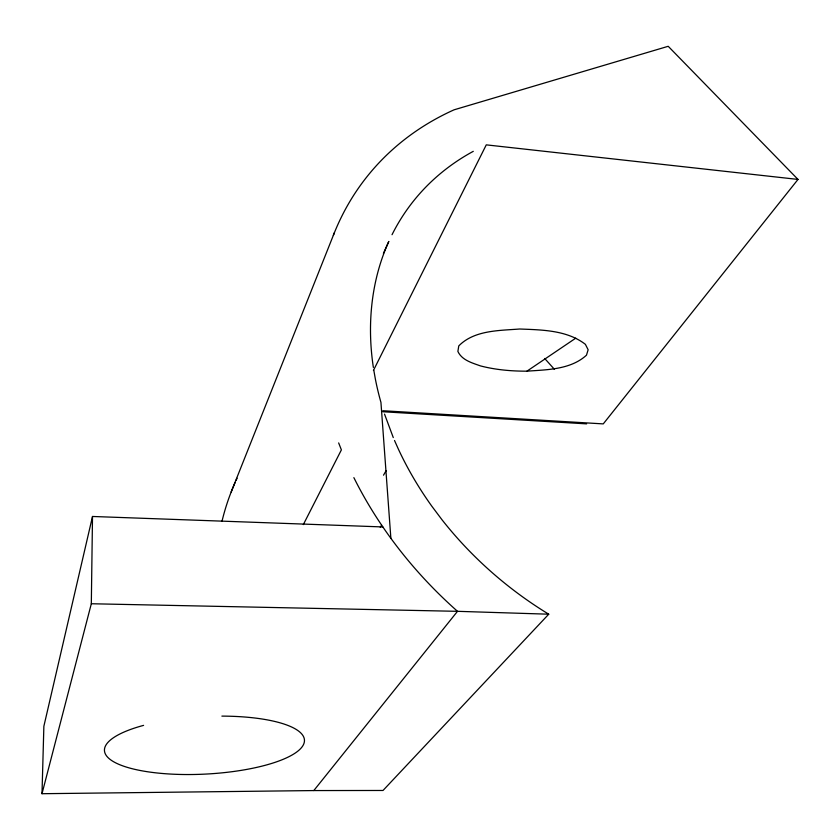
<?xml version="1.0" encoding="UTF-8"?>
<svg xmlns="http://www.w3.org/2000/svg" width="840" height="840" viewBox="0 0 840 840"><rect width="100%" height="100%" fill="white"/><g stroke="black" fill="none" stroke-linecap="round" stroke-linejoin="round"><path stroke-width="1.26" d="M42 793.706L91.319 603.75L92.505 516.474L382.862 526.942L383.88 528.455A368.571 285.999 37.8 0 0 457.506 611.321L548.74 614.198L383.019 790.472L313.803 790.566L42 793.706L43.869 726.275L92.505 516.474M333.354 235.326L334.446 232.575A368.571 285.999 37.8 0 1 454.094 109.809L668.21 46.295L798 179.424L603.256 423.895L382.841 410.729M231.178 491.988L334.446 232.575M383.407 253.376L388.826 241.427C371.028 280.633 366.912 325.143 373.37 367.458M373.433 370.451L486.276 144.858L798 179.424M303.324 524.601L341.387 449.883L338.656 442.921M383.512 475.188L386.106 470.683M380.268 527.363L381.623 525.137A368.571 285.999 37.8 0 1 353.871 477.635M313.803 790.566L457.506 611.321L91.319 603.75M526.932 371.175C547.155 369.695 570.644 369.663 586.477 355.183L588.137 349.766L585.396 344.337C566.969 330.099 541.968 329.889 519.687 329.007C499.076 330.635 474.296 330.11 458.776 345.901L457.884 351.445C461.958 360.234 472.101 362.891 480.459 365.904C495.632 369.852 511.298 371.196 526.932 371.175L575.768 338.153M382.82 411.737L586.625 423.864M544.719 358.491L554.327 369.233M381.623 525.137L382.862 526.942M394.517 440.496L398.433 449.253A314.612 243.632 37.8 0 0 431.781 506.153L441.998 519.76A314.612 243.632 37.8 0 0 548.74 614.198M393.278 437.577L384.531 414.12M373.821 370.346L375.365 379.04A314.612 243.632 37.8 0 0 380.94 402.392L390.873 538.303M222.054 521.052A279.321 243.306 41.3 0 1 235.022 482.759M236.05 480.48A279.321 243.306 41.3 0 1 237.101 478.233M392.028 234.707A314.612 243.632 37.8 0 1 473.288 151.337M221.886 716.111A100.107 28.78 -3 0 1 295.638 752.776A100.107 28.78 -3 0 1 142.401 770.9A100.107 28.78 -3 0 1 143.598 725.372"/></g></svg>
